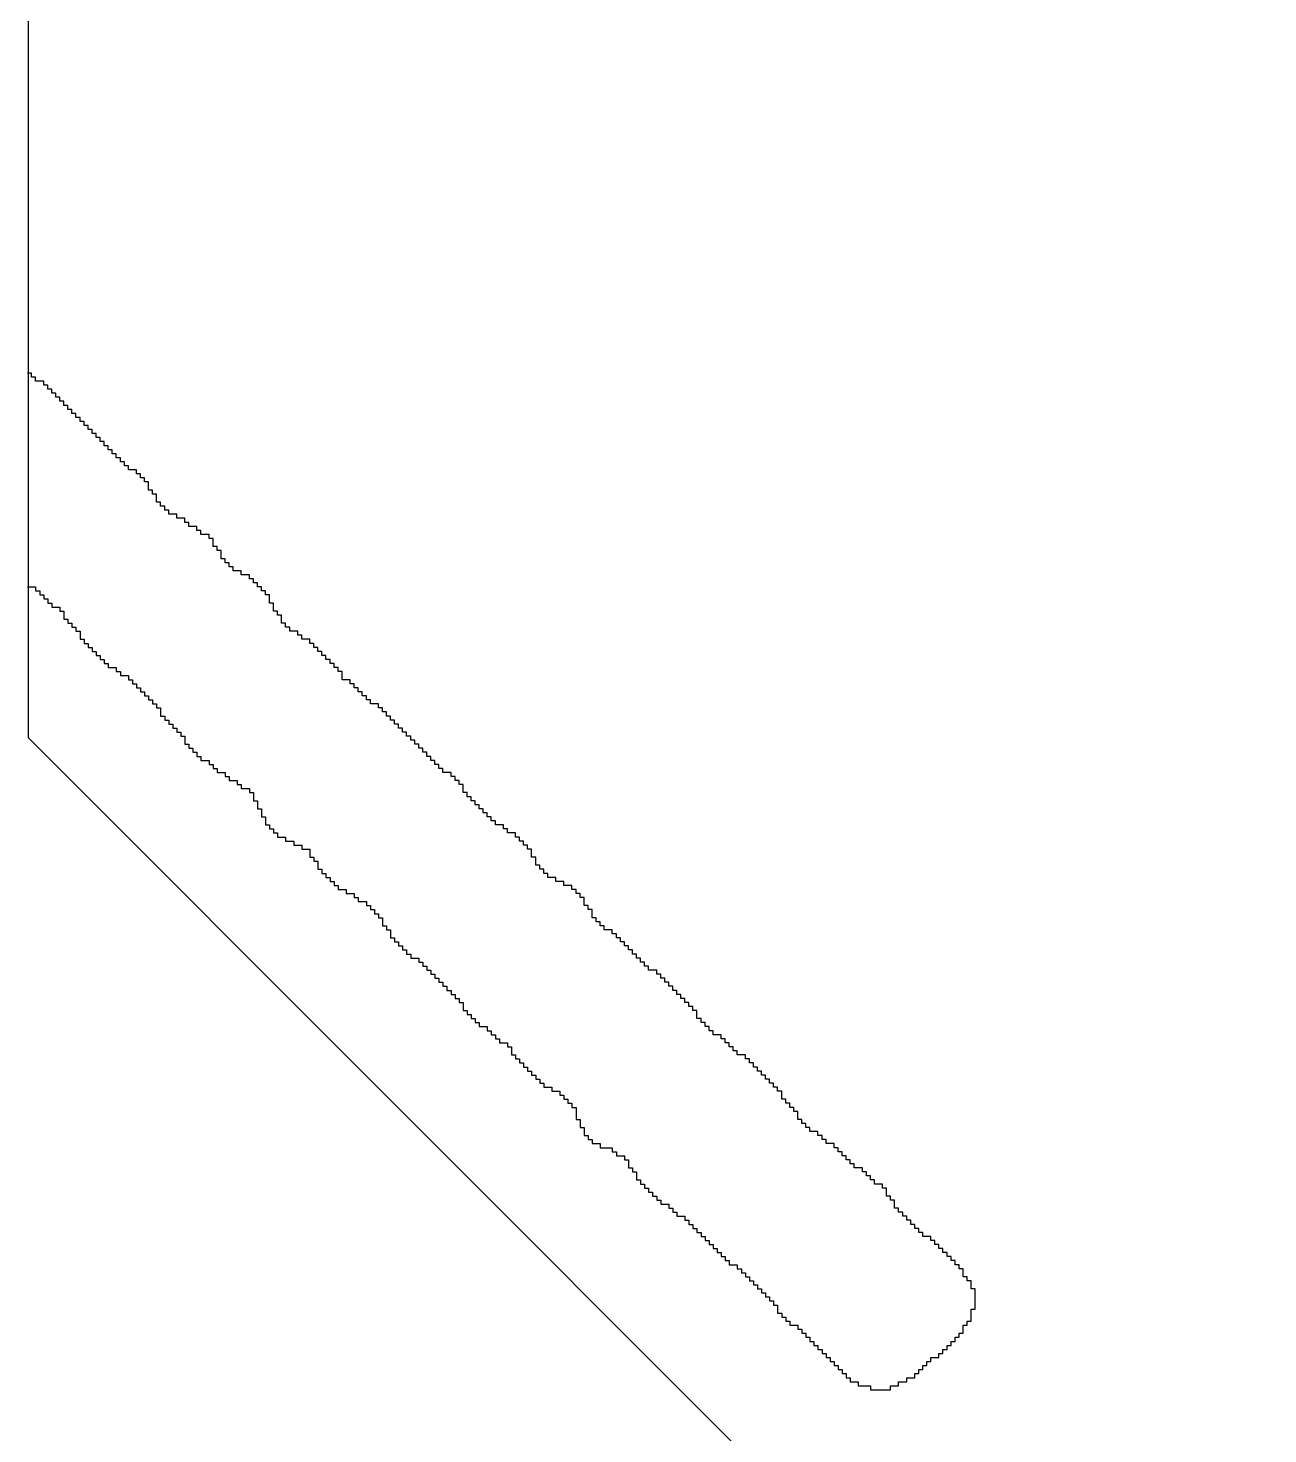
# Model space of a CAD drawing. Header units: millimetres. Extents: x 9.6 to 105, y 7.6 to 66.9.
# Drawn here: x 89.7888 to 90.2091, y 21.3542 to 21.8305 of the extents above; entities that cross this region are included whole.
import ezdxf

# ---------------------------------------------------------------- set-up
doc = ezdxf.new("R2010")
doc.units = ezdxf.units.MM
doc.layers.add('BottomOverlay', color=54, linetype='Continuous')
doc.layers.add('TopLayer', color=1, linetype='Continuous')

msp = doc.modelspace()

# ---------------------------------------------------------------- linework, layer by layer
at = {"layer": 'BottomOverlay'}
for p, q in [((89.79001, 21.71365), (89.78865, 21.71365)), ((89.79001, 21.71228), (89.79001, 21.71365)), ((89.79138, 21.71228), (89.79001, 21.71228)), ((89.79138, 21.71091), (89.79138, 21.71228)), ((89.79411, 21.71091), (89.79138, 21.71091)), ((89.79411, 21.70955), (89.79411, 21.71091)), ((89.79548, 21.70955), (89.79411, 21.70955)), ((89.79548, 21.70818), (89.79548, 21.70955)), ((89.79685, 21.70818), (89.79548, 21.70818)), ((89.79685, 21.70681), (89.79685, 21.70818)), ((89.79822, 21.70681), (89.79685, 21.70681)), ((89.79822, 21.70545), (89.79822, 21.70681)), ((89.79958, 21.70545), (89.79822, 21.70545)), ((89.79958, 21.70408), (89.79958, 21.70545)), ((89.80095, 21.70408), (89.79958, 21.70408)), ((89.80095, 21.70271), (89.80095, 21.70408)), ((89.80232, 21.70271), (89.80095, 21.70271)), ((89.80232, 21.70135), (89.80232, 21.70271)), ((89.80368, 21.70135), (89.80232, 21.70135)), ((89.80368, 21.69998), (89.80368, 21.70135)), ((89.80505, 21.69998), (89.80368, 21.69998)), ((89.80505, 21.69861), (89.80505, 21.69998)), ((89.80642, 21.69861), (89.80505, 21.69861)), ((89.80642, 21.69724), (89.80642, 21.69861)), ((89.80778, 21.69724), (89.80642, 21.69724)), ((89.80778, 21.69588), (89.80778, 21.69724)), ((89.80915, 21.69588), (89.80778, 21.69588)), ((89.80915, 21.69451), (89.80915, 21.69588)), ((89.81052, 21.69451), (89.80915, 21.69451)), ((89.81052, 21.69314), (89.81052, 21.69451)), ((89.81189, 21.69314), (89.81052, 21.69314)), ((89.81189, 21.69178), (89.81189, 21.69314)), ((89.81325, 21.69178), (89.81189, 21.69178)), ((89.81325, 21.69041), (89.81325, 21.69178)), ((89.81462, 21.69041), (89.81325, 21.69041)), ((89.81462, 21.68904), (89.81462, 21.69041)), ((89.81599, 21.68904), (89.81462, 21.68904)), ((89.81599, 21.68768), (89.81599, 21.68904)), ((89.81735, 21.68768), (89.81599, 21.68768)), ((89.81735, 21.68631), (89.81735, 21.68768)), ((89.81872, 21.68631), (89.81735, 21.68631)), ((89.81872, 21.68494), (89.81872, 21.68631)), ((89.82009, 21.68494), (89.81872, 21.68494)), ((89.82009, 21.68357), (89.82009, 21.68494)), ((89.82145, 21.68357), (89.82009, 21.68357)), ((89.82145, 21.68221), (89.82145, 21.68357)), ((89.82282, 21.68221), (89.82145, 21.68221)), ((89.82282, 21.68084), (89.82282, 21.68221)), ((89.82556, 21.68084), (89.82282, 21.68084)), ((89.82556, 21.67947), (89.82556, 21.68084)), ((89.82692, 21.67947), (89.82556, 21.67947)), ((89.82692, 21.6781), (89.82692, 21.67947)), ((89.82829, 21.6781), (89.82692, 21.6781)), ((89.82829, 21.67674), (89.82829, 21.6781)), ((89.82966, 21.67674), (89.82829, 21.67674)), ((89.82966, 21.67537), (89.82966, 21.67674)), ((89.82966, 21.67401), (89.82966, 21.67537)), ((89.83102, 21.67401), (89.82966, 21.67401)), ((89.83102, 21.67264), (89.83102, 21.67401)), ((89.83239, 21.67264), (89.83102, 21.67264)), ((89.83239, 21.67127), (89.83239, 21.67264)), ((89.83239, 21.6699), (89.83239, 21.67127)), ((89.83376, 21.6699), (89.83239, 21.6699)), ((89.83376, 21.66854), (89.83376, 21.6699)), ((89.83512, 21.66854), (89.83376, 21.66854)), ((89.83512, 21.66717), (89.83512, 21.66854)), ((89.83649, 21.66717), (89.83512, 21.66717)), ((89.83649, 21.6658), (89.83649, 21.66717)), ((89.83923, 21.6658), (89.83649, 21.6658)), ((89.83923, 21.66443), (89.83923, 21.6658)), ((89.84196, 21.66443), (89.83923, 21.66443)), ((89.84196, 21.66307), (89.84196, 21.66443)), ((89.84333, 21.66307), (89.84196, 21.66307)), ((89.84333, 21.6617), (89.84333, 21.66307)), ((89.84606, 21.6617), (89.84333, 21.6617)), ((89.84606, 21.66034), (89.84606, 21.6617)), ((89.84743, 21.66034), (89.84606, 21.66034)), ((89.84743, 21.65897), (89.84743, 21.66034)), ((89.85016, 21.65897), (89.84743, 21.65897)), ((89.85016, 21.6576), (89.85016, 21.65897)), ((89.85153, 21.6576), (89.85016, 21.6576)), ((89.85153, 21.65623), (89.85153, 21.6576)), ((89.85153, 21.65487), (89.85153, 21.65623)), ((89.8529, 21.65487), (89.85153, 21.65487)), ((89.8529, 21.6535), (89.8529, 21.65487)), ((89.85426, 21.6535), (89.8529, 21.6535)), ((89.85426, 21.65213), (89.85426, 21.6535)), ((89.85426, 21.65076), (89.85426, 21.65213)), ((89.85563, 21.65076), (89.85426, 21.65076)), ((89.85563, 21.6494), (89.85563, 21.65076)), ((89.857, 21.6494), (89.85563, 21.6494)), ((89.857, 21.64803), (89.857, 21.6494)), ((89.85836, 21.64803), (89.857, 21.64803)), ((89.85836, 21.64666), (89.85836, 21.64803)), ((89.8611, 21.64666), (89.85836, 21.64666)), ((89.8611, 21.6453), (89.8611, 21.64666)), ((89.86383, 21.6453), (89.8611, 21.6453)), ((89.86383, 21.64393), (89.86383, 21.6453)), ((89.8652, 21.64393), (89.86383, 21.64393)), ((89.8652, 21.64256), (89.8652, 21.64393)), ((89.78865, 21.6412), (89.79138, 21.6412)), ((89.79138, 21.6412), (89.79138, 21.63983)), ((89.79138, 21.63983), (89.79275, 21.63983)), ((89.79275, 21.63983), (89.79275, 21.63846)), ((89.86657, 21.64256), (89.8652, 21.64256)), ((89.86657, 21.6412), (89.86657, 21.64256)), ((89.86793, 21.6412), (89.86657, 21.6412)), ((89.86793, 21.63983), (89.86793, 21.6412)), ((89.8693, 21.63983), (89.86793, 21.63983)), ((89.8693, 21.63846), (89.8693, 21.63983)), ((89.79275, 21.63846), (89.79411, 21.63846)), ((89.79411, 21.63846), (89.79411, 21.6371)), ((89.79411, 21.6371), (89.79548, 21.6371)), ((89.79548, 21.6371), (89.79548, 21.63573)), ((89.79548, 21.63573), (89.79685, 21.63573)), ((89.79685, 21.63573), (89.79685, 21.63436)), ((89.79685, 21.63436), (89.79958, 21.63436)), ((89.79958, 21.63436), (89.79958, 21.63299)), ((89.87067, 21.63846), (89.8693, 21.63846)), ((89.87067, 21.6371), (89.87067, 21.63846)), ((89.87067, 21.63573), (89.87067, 21.6371)), ((89.87204, 21.63573), (89.87067, 21.63573)), ((89.87204, 21.63436), (89.87204, 21.63573)), ((89.87204, 21.63299), (89.87204, 21.63436)), ((89.79958, 21.63299), (89.80095, 21.63299)), ((89.80095, 21.63299), (89.80095, 21.63163)), ((89.80095, 21.63163), (89.80095, 21.63026)), ((89.80095, 21.63026), (89.80232, 21.63026)), ((89.80232, 21.63026), (89.80232, 21.62889)), ((89.8734, 21.63299), (89.87204, 21.63299)), ((89.8734, 21.63163), (89.8734, 21.63299)), ((89.87477, 21.63163), (89.8734, 21.63163)), ((89.87477, 21.63026), (89.87477, 21.63163)), ((89.87477, 21.62889), (89.87477, 21.63026)), ((89.80232, 21.62889), (89.80368, 21.62889)), ((89.80368, 21.62889), (89.80368, 21.62753)), ((89.80368, 21.62753), (89.80505, 21.62753)), ((89.80505, 21.62753), (89.80505, 21.62616)), ((89.80505, 21.62616), (89.80642, 21.62616)), ((89.80642, 21.62616), (89.80642, 21.62479)), ((89.80642, 21.62479), (89.80642, 21.62343)), ((89.87613, 21.62889), (89.87477, 21.62889)), ((89.87613, 21.62753), (89.87613, 21.62889)), ((89.8775, 21.62753), (89.87613, 21.62753)), ((89.8775, 21.62616), (89.8775, 21.62753)), ((89.88024, 21.62616), (89.8775, 21.62616)), ((89.88024, 21.62479), (89.88024, 21.62616)), ((89.8816, 21.62479), (89.88024, 21.62479)), ((89.8816, 21.62343), (89.8816, 21.62479)), ((89.80642, 21.62343), (89.80778, 21.62343)), ((89.80778, 21.62343), (89.80778, 21.62206)), ((89.80778, 21.62206), (89.80915, 21.62206)), ((89.80915, 21.62206), (89.80915, 21.62069)), ((89.80915, 21.62069), (89.81052, 21.62069)), ((89.81052, 21.62069), (89.81052, 21.61932)), ((89.88434, 21.62343), (89.8816, 21.62343)), ((89.88434, 21.62206), (89.88434, 21.62343)), ((89.8857, 21.62206), (89.88434, 21.62206)), ((89.8857, 21.62069), (89.8857, 21.62206)), ((89.88707, 21.62069), (89.8857, 21.62069)), ((89.88707, 21.61932), (89.88707, 21.62069)), ((89.81052, 21.61932), (89.81189, 21.61932)), ((89.81189, 21.61932), (89.81189, 21.61796)), ((89.81189, 21.61796), (89.81325, 21.61796)), ((89.81325, 21.61796), (89.81325, 21.61659)), ((89.81325, 21.61659), (89.81462, 21.61659)), ((89.81462, 21.61659), (89.81462, 21.61522)), ((89.81462, 21.61522), (89.81599, 21.61522)), ((89.81599, 21.61522), (89.81599, 21.61386)), ((89.88844, 21.61932), (89.88707, 21.61932)), ((89.88844, 21.61796), (89.88844, 21.61932)), ((89.8898, 21.61796), (89.88844, 21.61796)), ((89.8898, 21.61659), (89.8898, 21.61796)), ((89.89117, 21.61659), (89.8898, 21.61659)), ((89.89117, 21.61522), (89.89117, 21.61659)), ((89.89254, 21.61522), (89.89117, 21.61522)), ((89.89254, 21.61386), (89.89254, 21.61522)), ((89.81599, 21.61386), (89.81872, 21.61386)), ((89.81872, 21.61386), (89.81872, 21.61249)), ((89.81872, 21.61249), (89.82009, 21.61249)), ((89.82009, 21.61249), (89.82009, 21.61112)), ((89.82009, 21.61112), (89.82282, 21.61112)), ((89.82282, 21.61112), (89.82282, 21.60976)), ((89.89391, 21.61386), (89.89254, 21.61386)), ((89.89391, 21.61249), (89.89391, 21.61386)), ((89.89527, 21.61249), (89.89391, 21.61249)), ((89.89527, 21.61112), (89.89527, 21.61249)), ((89.89527, 21.60976), (89.89527, 21.61112)), ((89.82282, 21.60976), (89.82419, 21.60976)), ((89.82419, 21.60976), (89.82419, 21.60839)), ((89.82419, 21.60839), (89.82556, 21.60839)), ((89.82556, 21.60839), (89.82556, 21.60702)), ((89.82556, 21.60702), (89.82692, 21.60702)), ((89.82692, 21.60702), (89.82692, 21.60565)), ((89.89801, 21.60976), (89.89527, 21.60976)), ((89.89801, 21.60839), (89.89801, 21.60976)), ((89.89937, 21.60839), (89.89801, 21.60839)), ((89.89937, 21.60702), (89.89937, 21.60839)), ((89.90074, 21.60702), (89.89937, 21.60702)), ((89.90074, 21.60565), (89.90074, 21.60702)), ((89.82692, 21.60565), (89.82829, 21.60565)), ((89.82829, 21.60565), (89.82829, 21.60429)), ((89.82829, 21.60429), (89.82966, 21.60429)), ((89.82966, 21.60429), (89.82966, 21.60292)), ((89.82966, 21.60292), (89.83102, 21.60292)), ((89.83102, 21.60292), (89.83102, 21.60155)), ((89.83102, 21.60155), (89.83239, 21.60155)), ((89.83239, 21.60155), (89.83239, 21.60019)), ((89.90211, 21.60565), (89.90074, 21.60565)), ((89.90211, 21.60429), (89.90211, 21.60565)), ((89.90348, 21.60429), (89.90211, 21.60429)), ((89.90348, 21.60292), (89.90348, 21.60429)), ((89.90484, 21.60292), (89.90348, 21.60292)), ((89.90484, 21.60155), (89.90484, 21.60292)), ((89.90758, 21.60155), (89.90484, 21.60155)), ((89.90758, 21.60019), (89.90758, 21.60155)), ((89.83239, 21.60019), (89.83376, 21.60019)), ((89.83376, 21.60019), (89.83376, 21.59882)), ((89.83376, 21.59882), (89.83376, 21.59745)), ((89.83376, 21.59745), (89.83512, 21.59745)), ((89.83512, 21.59745), (89.83512, 21.59609)), ((89.90894, 21.60019), (89.90758, 21.60019)), ((89.90894, 21.59882), (89.90894, 21.60019)), ((89.91031, 21.59882), (89.90894, 21.59882)), ((89.91031, 21.59745), (89.91031, 21.59882)), ((89.91168, 21.59745), (89.91031, 21.59745)), ((89.91168, 21.59609), (89.91168, 21.59745)), ((89.83512, 21.59609), (89.83649, 21.59609)), ((89.83649, 21.59609), (89.83649, 21.59472)), ((89.83649, 21.59472), (89.83786, 21.59472)), ((89.83786, 21.59472), (89.83786, 21.59335)), ((89.83786, 21.59335), (89.83923, 21.59335)), ((89.83923, 21.59335), (89.83923, 21.59198)), ((89.83923, 21.59198), (89.84059, 21.59198)), ((89.84059, 21.59198), (89.84059, 21.59062)), ((89.91304, 21.59609), (89.91168, 21.59609)), ((89.91304, 21.59472), (89.91304, 21.59609)), ((89.91441, 21.59472), (89.91304, 21.59472)), ((89.91441, 21.59335), (89.91441, 21.59472)), ((89.91578, 21.59335), (89.91441, 21.59335)), ((89.91578, 21.59198), (89.91578, 21.59335)), ((89.91715, 21.59198), (89.91578, 21.59198)), ((89.91715, 21.59062), (89.91715, 21.59198)), ((89.84059, 21.59062), (89.84196, 21.59062)), ((89.84196, 21.59062), (89.84196, 21.58925)), ((89.84196, 21.58925), (89.84196, 21.58788)), ((89.84196, 21.58788), (89.84333, 21.58788)), ((89.84333, 21.58788), (89.84333, 21.58652)), ((89.91851, 21.59062), (89.91715, 21.59062)), ((89.91851, 21.58925), (89.91851, 21.59062)), ((89.91988, 21.58925), (89.91851, 21.58925)), ((89.91988, 21.58788), (89.91988, 21.58925)), ((89.92125, 21.58788), (89.91988, 21.58788)), ((89.92125, 21.58652), (89.92125, 21.58788)), ((89.84333, 21.58652), (89.84469, 21.58652)), ((89.84469, 21.58652), (89.84469, 21.58515)), ((89.84469, 21.58515), (89.84606, 21.58515)), ((89.84606, 21.58515), (89.84606, 21.58378)), ((89.84606, 21.58378), (89.84743, 21.58378)), ((89.84743, 21.58378), (89.84743, 21.58242)), ((89.84743, 21.58242), (89.85016, 21.58242)), ((89.85016, 21.58242), (89.85016, 21.58105)), ((89.92261, 21.58652), (89.92125, 21.58652)), ((89.92261, 21.58515), (89.92261, 21.58652)), ((89.92398, 21.58515), (89.92261, 21.58515)), ((89.92398, 21.58378), (89.92398, 21.58515)), ((89.92535, 21.58378), (89.92398, 21.58378)), ((89.92535, 21.58242), (89.92535, 21.58378)), ((89.92671, 21.58242), (89.92535, 21.58242)), ((89.92671, 21.58105), (89.92671, 21.58242)), ((89.85016, 21.58105), (89.85153, 21.58105)), ((89.85153, 21.58105), (89.85153, 21.57968)), ((89.85153, 21.57968), (89.8529, 21.57968)), ((89.8529, 21.57968), (89.8529, 21.57831)), ((89.8529, 21.57831), (89.85563, 21.57831)), ((89.85563, 21.57831), (89.85563, 21.57695)), ((89.92808, 21.58105), (89.92671, 21.58105)), ((89.92808, 21.57968), (89.92808, 21.58105)), ((89.92945, 21.57968), (89.92808, 21.57968)), ((89.92945, 21.57831), (89.92945, 21.57968)), ((89.93218, 21.57831), (89.92945, 21.57831)), ((89.93218, 21.57695), (89.93218, 21.57831)), ((89.85563, 21.57695), (89.857, 21.57695)), ((89.857, 21.57695), (89.857, 21.57558)), ((89.857, 21.57558), (89.85973, 21.57558)), ((89.85973, 21.57558), (89.85973, 21.57421)), ((89.85973, 21.57421), (89.8611, 21.57421)), ((89.8611, 21.57421), (89.8611, 21.57284)), ((89.8611, 21.57284), (89.86383, 21.57284)), ((89.86383, 21.57284), (89.86383, 21.57148)), ((89.93355, 21.57695), (89.93218, 21.57695)), ((89.93355, 21.57558), (89.93355, 21.57695)), ((89.93492, 21.57558), (89.93355, 21.57558)), ((89.93492, 21.57421), (89.93492, 21.57558)), ((89.93628, 21.57421), (89.93492, 21.57421)), ((89.93628, 21.57284), (89.93628, 21.57421)), ((89.93628, 21.57148), (89.93628, 21.57284)), ((89.86383, 21.57148), (89.8652, 21.57148)), ((89.8652, 21.57148), (89.8652, 21.57011)), ((89.8652, 21.57011), (89.8652, 21.56875)), ((89.8652, 21.56875), (89.86657, 21.56875)), ((89.86657, 21.56875), (89.86657, 21.56738)), ((89.93765, 21.57148), (89.93628, 21.57148)), ((89.93765, 21.57011), (89.93765, 21.57148)), ((89.93902, 21.57011), (89.93765, 21.57011)), ((89.93902, 21.56875), (89.93902, 21.57011)), ((89.94038, 21.56875), (89.93902, 21.56875)), ((89.94038, 21.56738), (89.94038, 21.56875)), ((89.86657, 21.56738), (89.86657, 21.56601)), ((89.86657, 21.56601), (89.86793, 21.56601)), ((89.86793, 21.56601), (89.86793, 21.56464)), ((89.86793, 21.56464), (89.86793, 21.56328)), ((89.86793, 21.56328), (89.8693, 21.56328)), ((89.8693, 21.56328), (89.8693, 21.56191)), ((89.94175, 21.56738), (89.94038, 21.56738)), ((89.94175, 21.56601), (89.94175, 21.56738)), ((89.94312, 21.56601), (89.94175, 21.56601)), ((89.94312, 21.56464), (89.94312, 21.56601)), ((89.94449, 21.56464), (89.94312, 21.56464)), ((89.94449, 21.56328), (89.94449, 21.56464)), ((89.94585, 21.56328), (89.94449, 21.56328)), ((89.94585, 21.56191), (89.94585, 21.56328)), ((89.8693, 21.56191), (89.8693, 21.56054)), ((89.8693, 21.56054), (89.87067, 21.56054)), ((89.87067, 21.56054), (89.87067, 21.55917)), ((89.87067, 21.55917), (89.87204, 21.55917)), ((89.87204, 21.55917), (89.87204, 21.55781)), ((89.94722, 21.56191), (89.94585, 21.56191)), ((89.94722, 21.56054), (89.94722, 21.56191)), ((89.94995, 21.56054), (89.94722, 21.56054)), ((89.94995, 21.55917), (89.94995, 21.56054)), ((89.95132, 21.55917), (89.94995, 21.55917)), ((89.95132, 21.55781), (89.95132, 21.55917)), ((89.87204, 21.55781), (89.8734, 21.55781)), ((89.8734, 21.55781), (89.8734, 21.55644)), ((89.8734, 21.55644), (89.87613, 21.55644)), ((89.87613, 21.55644), (89.87613, 21.55507)), ((89.87613, 21.55507), (89.87887, 21.55507)), ((89.87887, 21.55507), (89.87887, 21.55371)), ((89.87887, 21.55371), (89.8816, 21.55371)), ((89.8816, 21.55371), (89.8816, 21.55234)), ((89.95405, 21.55781), (89.95132, 21.55781)), ((89.95405, 21.55644), (89.95405, 21.55781)), ((89.95542, 21.55644), (89.95405, 21.55644)), ((89.95542, 21.55507), (89.95542, 21.55644)), ((89.95679, 21.55507), (89.95542, 21.55507)), ((89.95679, 21.55371), (89.95679, 21.55507)), ((89.95816, 21.55371), (89.95679, 21.55371)), ((89.95816, 21.55234), (89.95816, 21.55371)), ((89.8816, 21.55234), (89.88434, 21.55234)), ((89.88434, 21.55234), (89.88434, 21.55097)), ((89.88434, 21.55097), (89.88434, 21.54961)), ((89.88434, 21.54961), (89.8857, 21.54961)), ((89.8857, 21.54961), (89.8857, 21.54824)), ((89.95952, 21.55234), (89.95816, 21.55234)), ((89.95952, 21.55097), (89.95952, 21.55234)), ((89.95952, 21.54961), (89.95952, 21.55097)), ((89.96089, 21.54961), (89.95952, 21.54961)), ((89.96089, 21.54824), (89.96089, 21.54961)), ((89.8857, 21.54824), (89.88707, 21.54824)), ((89.88707, 21.54824), (89.88707, 21.54687)), ((89.88707, 21.54687), (89.88707, 21.5455)), ((89.88707, 21.5455), (89.88844, 21.5455)), ((89.88844, 21.5455), (89.88844, 21.54414)), ((89.88844, 21.54414), (89.8898, 21.54414)), ((89.8898, 21.54414), (89.8898, 21.54277)), ((89.96089, 21.54687), (89.96089, 21.54824)), ((89.96226, 21.54687), (89.96089, 21.54687)), ((89.96226, 21.5455), (89.96226, 21.54687)), ((89.96362, 21.5455), (89.96226, 21.5455)), ((89.96362, 21.54414), (89.96362, 21.5455)), ((89.96499, 21.54414), (89.96362, 21.54414)), ((89.96499, 21.54277), (89.96499, 21.54414)), ((89.8898, 21.54277), (89.89117, 21.54277)), ((89.89117, 21.54277), (89.89117, 21.5414)), ((89.89117, 21.5414), (89.89254, 21.5414)), ((89.89254, 21.5414), (89.89254, 21.54004)), ((89.89254, 21.54004), (89.89391, 21.54004)), ((89.89391, 21.54004), (89.89391, 21.53867)), ((89.96772, 21.54277), (89.96499, 21.54277)), ((89.96772, 21.5414), (89.96772, 21.54277)), ((89.97046, 21.5414), (89.96772, 21.5414)), ((89.97046, 21.54004), (89.97046, 21.5414)), ((89.97319, 21.54004), (89.97046, 21.54004)), ((89.97319, 21.53867), (89.97319, 21.54004)), ((89.89391, 21.53867), (89.89664, 21.53867)), ((89.89664, 21.53867), (89.89664, 21.5373)), ((89.89664, 21.5373), (89.89937, 21.5373)), ((89.89937, 21.5373), (89.89937, 21.53594)), ((89.89937, 21.53594), (89.90074, 21.53594)), ((89.90074, 21.53594), (89.90074, 21.53457)), ((89.90074, 21.53457), (89.90348, 21.53457)), ((89.90348, 21.53457), (89.90348, 21.5332)), ((89.97456, 21.53867), (89.97319, 21.53867)), ((89.97456, 21.5373), (89.97456, 21.53867)), ((89.97593, 21.5373), (89.97456, 21.5373)), ((89.97593, 21.53594), (89.97593, 21.5373)), ((89.9773, 21.53594), (89.97593, 21.53594)), ((89.9773, 21.53457), (89.9773, 21.53594)), ((89.9773, 21.5332), (89.9773, 21.53457)), ((89.90348, 21.5332), (89.90484, 21.5332)), ((89.90484, 21.5332), (89.90484, 21.53184)), ((89.90484, 21.53184), (89.90621, 21.53184)), ((89.90621, 21.53184), (89.90621, 21.53047)), ((89.90621, 21.53047), (89.90758, 21.53047)), ((89.90758, 21.53047), (89.90758, 21.5291)), ((89.97866, 21.5332), (89.9773, 21.5332)), ((89.97866, 21.53184), (89.97866, 21.5332)), ((89.98003, 21.53184), (89.97866, 21.53184)), ((89.98003, 21.53047), (89.98003, 21.53184)), ((89.98003, 21.5291), (89.98003, 21.53047)), ((89.90758, 21.5291), (89.90894, 21.5291)), ((89.90894, 21.5291), (89.90894, 21.52773)), ((89.90894, 21.52773), (89.90894, 21.52637)), ((89.90894, 21.52637), (89.91031, 21.52637)), ((89.91031, 21.52637), (89.91031, 21.525)), ((89.91031, 21.525), (89.91168, 21.525)), ((89.91168, 21.525), (89.91168, 21.52363)), ((89.98139, 21.5291), (89.98003, 21.5291)), ((89.98139, 21.52773), (89.98139, 21.5291)), ((89.98276, 21.52773), (89.98139, 21.52773)), ((89.98276, 21.52637), (89.98276, 21.52773)), ((89.98413, 21.52637), (89.98276, 21.52637)), ((89.98413, 21.525), (89.98413, 21.52637)), ((89.98686, 21.525), (89.98413, 21.525)), ((89.98686, 21.52363), (89.98686, 21.525)), ((89.91168, 21.52363), (89.91168, 21.52227)), ((89.91168, 21.52227), (89.91304, 21.52227)), ((89.91304, 21.52227), (89.91304, 21.5209)), ((89.91304, 21.5209), (89.91441, 21.5209)), ((89.91441, 21.5209), (89.91441, 21.51953)), ((89.98823, 21.52363), (89.98686, 21.52363)), ((89.98823, 21.52227), (89.98823, 21.52363)), ((89.9896, 21.52227), (89.98823, 21.52227)), ((89.9896, 21.5209), (89.9896, 21.52227)), ((89.99096, 21.5209), (89.9896, 21.5209)), ((89.99096, 21.51953), (89.99096, 21.5209)), ((89.91441, 21.51953), (89.91578, 21.51953)), ((89.91578, 21.51953), (89.91578, 21.51817)), ((89.91578, 21.51817), (89.91715, 21.51817)), ((89.91715, 21.51817), (89.91715, 21.5168)), ((89.91715, 21.5168), (89.91851, 21.5168)), ((89.91851, 21.5168), (89.91851, 21.51543)), ((89.91851, 21.51543), (89.92125, 21.51543)), ((89.92125, 21.51543), (89.92125, 21.51406)), ((89.99233, 21.51953), (89.99096, 21.51953)), ((89.99233, 21.51817), (89.99233, 21.51953)), ((89.9937, 21.51817), (89.99233, 21.51817)), ((89.9937, 21.5168), (89.9937, 21.51817)), ((89.99507, 21.5168), (89.9937, 21.5168)), ((89.99507, 21.51543), (89.99507, 21.5168)), ((89.99643, 21.51543), (89.99507, 21.51543)), ((89.99643, 21.51406), (89.99643, 21.51543)), ((89.92125, 21.51406), (89.92261, 21.51406)), ((89.92261, 21.51406), (89.92261, 21.5127)), ((89.92261, 21.5127), (89.92398, 21.5127)), ((89.92398, 21.5127), (89.92398, 21.51133)), ((89.92398, 21.51133), (89.92535, 21.51133)), ((89.92535, 21.51133), (89.92535, 21.50996)), ((89.9978, 21.51406), (89.99643, 21.51406)), ((89.9978, 21.5127), (89.9978, 21.51406)), ((89.99917, 21.5127), (89.9978, 21.5127)), ((89.99917, 21.51133), (89.99917, 21.5127)), ((90.0019, 21.51133), (89.99917, 21.51133)), ((90.0019, 21.50996), (90.0019, 21.51133)), ((89.92535, 21.50996), (89.92671, 21.50996)), ((89.92671, 21.50996), (89.92671, 21.5086)), ((89.92671, 21.5086), (89.92808, 21.5086)), ((89.92808, 21.5086), (89.92808, 21.50723)), ((89.92808, 21.50723), (89.92945, 21.50723)), ((89.92945, 21.50723), (89.92945, 21.50586)), ((89.92945, 21.50586), (89.93082, 21.50586)), ((89.93082, 21.50586), (89.93082, 21.5045)), ((90.00327, 21.50996), (90.0019, 21.50996)), ((90.00327, 21.5086), (90.00327, 21.50996)), ((90.00463, 21.5086), (90.00327, 21.5086)), ((90.00463, 21.50723), (90.00463, 21.5086)), ((90.006, 21.50723), (90.00463, 21.50723)), ((90.006, 21.50586), (90.006, 21.50723)), ((90.00737, 21.50586), (90.006, 21.50586)), ((90.00737, 21.5045), (90.00737, 21.50586)), ((89.93082, 21.5045), (89.93218, 21.5045)), ((89.93218, 21.5045), (89.93218, 21.50313)), ((89.93218, 21.50313), (89.93355, 21.50313)), ((89.93355, 21.50313), (89.93355, 21.50176)), ((89.93355, 21.50176), (89.93492, 21.50176)), ((89.93492, 21.50176), (89.93492, 21.50039)), ((90.00874, 21.5045), (90.00737, 21.5045)), ((90.00874, 21.50313), (90.00874, 21.5045)), ((90.0101, 21.50313), (90.00874, 21.50313)), ((90.0101, 21.50176), (90.0101, 21.50313)), ((90.01147, 21.50176), (90.0101, 21.50176)), ((90.01147, 21.50039), (90.01147, 21.50176)), ((89.93492, 21.50039), (89.93628, 21.50039)), ((89.93628, 21.50039), (89.93628, 21.49903)), ((89.93628, 21.49903), (89.93628, 21.49766)), ((89.93628, 21.49766), (89.93765, 21.49766)), ((89.93765, 21.49766), (89.93765, 21.49629)), ((89.93765, 21.49629), (89.93902, 21.49629)), ((89.93902, 21.49629), (89.93902, 21.49493)), ((90.01284, 21.50039), (90.01147, 21.50039)), ((90.01284, 21.49903), (90.01284, 21.50039)), ((90.0142, 21.49903), (90.01284, 21.49903)), ((90.0142, 21.49766), (90.0142, 21.49903)), ((90.01557, 21.49766), (90.0142, 21.49766)), ((90.01557, 21.49629), (90.01557, 21.49766)), ((90.01557, 21.49493), (90.01557, 21.49629)), ((89.93902, 21.49493), (89.94038, 21.49493)), ((89.94038, 21.49493), (89.94038, 21.49356)), ((89.94038, 21.49356), (89.94175, 21.49356)), ((89.94175, 21.49356), (89.94175, 21.49219)), ((89.94175, 21.49219), (89.94449, 21.49219)), ((89.94449, 21.49219), (89.94449, 21.49083)), ((90.01694, 21.49493), (90.01557, 21.49493)), ((90.01694, 21.49356), (90.01694, 21.49493)), ((90.0183, 21.49356), (90.01694, 21.49356)), ((90.0183, 21.49219), (90.0183, 21.49356)), ((90.01967, 21.49219), (90.0183, 21.49219)), ((90.01967, 21.49083), (90.01967, 21.49219)), ((89.94449, 21.49083), (89.94585, 21.49083)), ((89.94585, 21.49083), (89.94585, 21.48946)), ((89.94585, 21.48946), (89.94722, 21.48946)), ((89.94722, 21.48946), (89.94722, 21.48809)), ((89.94722, 21.48809), (89.94859, 21.48809)), ((89.94859, 21.48809), (89.94859, 21.48672)), ((89.94859, 21.48672), (89.95132, 21.48672)), ((89.95132, 21.48672), (89.95132, 21.48536)), ((90.02104, 21.49083), (90.01967, 21.49083)), ((90.02104, 21.48946), (90.02104, 21.49083)), ((90.02377, 21.48946), (90.02104, 21.48946)), ((90.02377, 21.48809), (90.02377, 21.48946)), ((90.02514, 21.48809), (90.02377, 21.48809)), ((90.02514, 21.48672), (90.02514, 21.48809)), ((90.02651, 21.48672), (90.02514, 21.48672)), ((90.02651, 21.48536), (90.02651, 21.48672)), ((89.95132, 21.48536), (89.95269, 21.48536)), ((89.95269, 21.48536), (89.95269, 21.48399)), ((89.95269, 21.48399), (89.95269, 21.48262)), ((89.95269, 21.48262), (89.95405, 21.48262)), ((89.95405, 21.48262), (89.95405, 21.48125)), ((90.02787, 21.48536), (90.02651, 21.48536)), ((90.02787, 21.48399), (90.02787, 21.48536)), ((90.02924, 21.48399), (90.02787, 21.48399)), ((90.02924, 21.48262), (90.02924, 21.48399)), ((90.03197, 21.48262), (90.02924, 21.48262)), ((90.03197, 21.48125), (90.03197, 21.48262)), ((89.95405, 21.48125), (89.95542, 21.48125)), ((89.95542, 21.48125), (89.95542, 21.47989)), ((89.95542, 21.47989), (89.95679, 21.47989)), ((89.95679, 21.47989), (89.95679, 21.47852)), ((89.95679, 21.47852), (89.95816, 21.47852)), ((89.95816, 21.47852), (89.95816, 21.47716)), ((89.95816, 21.47716), (89.95952, 21.47716)), ((89.95952, 21.47716), (89.95952, 21.47579)), ((90.03334, 21.48125), (90.03197, 21.48125)), ((90.03334, 21.47989), (90.03334, 21.48125)), ((90.03471, 21.47989), (90.03334, 21.47989)), ((90.03471, 21.47852), (90.03471, 21.47989)), ((90.03608, 21.47852), (90.03471, 21.47852)), ((90.03608, 21.47716), (90.03608, 21.47852)), ((90.03744, 21.47716), (90.03608, 21.47716)), ((90.03744, 21.47579), (90.03744, 21.47716)), ((89.95952, 21.47579), (89.96089, 21.47579)), ((89.96089, 21.47579), (89.96089, 21.47442)), ((89.96089, 21.47442), (89.96226, 21.47442)), ((89.96226, 21.47442), (89.96226, 21.47305)), ((89.96226, 21.47305), (89.96362, 21.47305)), ((89.96362, 21.47305), (89.96362, 21.47169)), ((90.03881, 21.47579), (90.03744, 21.47579)), ((90.03881, 21.47442), (90.03881, 21.47579)), ((90.04018, 21.47442), (90.03881, 21.47442)), ((90.04018, 21.47305), (90.04018, 21.47442)), ((90.04154, 21.47305), (90.04018, 21.47305)), ((90.04154, 21.47169), (90.04154, 21.47305)), ((89.96362, 21.47169), (89.96636, 21.47169)), ((89.96636, 21.47169), (89.96636, 21.47032)), ((89.96636, 21.47032), (89.96909, 21.47032)), ((89.96909, 21.47032), (89.96909, 21.46895)), ((89.96909, 21.46895), (89.97046, 21.46895)), ((89.97046, 21.46895), (89.97046, 21.46758)), ((89.97046, 21.46758), (89.97183, 21.46758)), ((89.97183, 21.46758), (89.97183, 21.46622)), ((90.04291, 21.47169), (90.04154, 21.47169)), ((90.04291, 21.47032), (90.04291, 21.47169)), ((90.04428, 21.47032), (90.04291, 21.47032)), ((90.04428, 21.46895), (90.04428, 21.47032)), ((90.04428, 21.46758), (90.04428, 21.46895)), ((90.04564, 21.46758), (90.04428, 21.46758)), ((90.04564, 21.46622), (90.04564, 21.46758)), ((89.97183, 21.46622), (89.97319, 21.46622)), ((89.97319, 21.46622), (89.97319, 21.46485)), ((89.97319, 21.46485), (89.97456, 21.46485)), ((89.97456, 21.46485), (89.97456, 21.46349)), ((89.97456, 21.46349), (89.97456, 21.46212)), ((90.04701, 21.46622), (90.04564, 21.46622)), ((90.04701, 21.46485), (90.04701, 21.46622)), ((90.04838, 21.46485), (90.04701, 21.46485)), ((90.04838, 21.46349), (90.04838, 21.46485)), ((90.04975, 21.46349), (90.04838, 21.46349)), ((90.04975, 21.46212), (90.04975, 21.46349)), ((89.97456, 21.46212), (89.97456, 21.46075)), ((89.97456, 21.46075), (89.97593, 21.46075)), ((89.97593, 21.46075), (89.97593, 21.45938)), ((89.97593, 21.45938), (89.97593, 21.45802)), ((90.04975, 21.46075), (90.04975, 21.46212)), ((90.05111, 21.46075), (90.04975, 21.46075)), ((90.05111, 21.45938), (90.05111, 21.46075)), ((90.05248, 21.45938), (90.05111, 21.45938)), ((90.05248, 21.45802), (90.05248, 21.45938)), ((89.97593, 21.45802), (89.9773, 21.45802)), ((89.9773, 21.45802), (89.9773, 21.45665)), ((89.9773, 21.45665), (89.9773, 21.45528)), ((89.9773, 21.45528), (89.97866, 21.45528)), ((89.97866, 21.45528), (89.97866, 21.45391)), ((89.97866, 21.45391), (89.98003, 21.45391)), ((89.98003, 21.45391), (89.98003, 21.45255)), ((90.05385, 21.45802), (90.05248, 21.45802)), ((90.05385, 21.45665), (90.05385, 21.45802)), ((90.05658, 21.45665), (90.05385, 21.45665)), ((90.05658, 21.45528), (90.05658, 21.45665)), ((90.05795, 21.45528), (90.05658, 21.45528)), ((90.05795, 21.45391), (90.05795, 21.45528)), ((90.05931, 21.45391), (90.05795, 21.45391)), ((90.05931, 21.45255), (90.05931, 21.45391)), ((89.98003, 21.45255), (89.98276, 21.45255)), ((89.98276, 21.45255), (89.98276, 21.45118)), ((89.98276, 21.45118), (89.98686, 21.45118)), ((89.98686, 21.45118), (89.98686, 21.44981)), ((89.98686, 21.44981), (89.98823, 21.44981)), ((89.98823, 21.44981), (89.98823, 21.44845)), ((90.06205, 21.45255), (90.05931, 21.45255)), ((90.06205, 21.45118), (90.06205, 21.45255)), ((90.06342, 21.45118), (90.06205, 21.45118)), ((90.06342, 21.44981), (90.06342, 21.45118)), ((90.06478, 21.44981), (90.06342, 21.44981)), ((90.06478, 21.44845), (90.06478, 21.44981)), ((89.98823, 21.44845), (89.99096, 21.44845)), ((89.99096, 21.44845), (89.99096, 21.44708)), ((89.99096, 21.44708), (89.99233, 21.44708)), ((89.99233, 21.44708), (89.99233, 21.44571)), ((89.99233, 21.44571), (89.99233, 21.44435)), ((89.99233, 21.44435), (89.9937, 21.44435)), ((89.9937, 21.44435), (89.9937, 21.44298)), ((90.06615, 21.44845), (90.06478, 21.44845)), ((90.06615, 21.44708), (90.06615, 21.44845)), ((90.06752, 21.44708), (90.06615, 21.44708)), ((90.06752, 21.44571), (90.06752, 21.44708)), ((90.06889, 21.44571), (90.06752, 21.44571)), ((90.06889, 21.44435), (90.06889, 21.44571)), ((90.07162, 21.44435), (90.06889, 21.44435)), ((90.07162, 21.44298), (90.07162, 21.44435)), ((89.9937, 21.44298), (89.99507, 21.44298)), ((89.99507, 21.44298), (89.99507, 21.44161)), ((89.99507, 21.44161), (89.99507, 21.44025)), ((89.99507, 21.44025), (89.99643, 21.44025)), ((89.99643, 21.44025), (89.99643, 21.43888)), ((90.07298, 21.44298), (90.07162, 21.44298)), ((90.07298, 21.44161), (90.07298, 21.44298)), ((90.07435, 21.44161), (90.07298, 21.44161)), ((90.07435, 21.44025), (90.07435, 21.44161)), ((90.07572, 21.44025), (90.07435, 21.44025)), ((90.07572, 21.43888), (90.07572, 21.44025)), ((89.99643, 21.43888), (89.9978, 21.43888)), ((89.9978, 21.43888), (89.9978, 21.43751)), ((89.9978, 21.43751), (89.99917, 21.43751)), ((89.99917, 21.43751), (89.99917, 21.43614)), ((89.99917, 21.43614), (90.00053, 21.43614)), ((90.00053, 21.43614), (90.00053, 21.43478)), ((90.00053, 21.43478), (90.0019, 21.43478)), ((90.0019, 21.43478), (90.0019, 21.43341)), ((90.07845, 21.43888), (90.07572, 21.43888)), ((90.07845, 21.43751), (90.07845, 21.43888)), ((90.07982, 21.43751), (90.07845, 21.43751)), ((90.07982, 21.43614), (90.07982, 21.43751)), ((90.07982, 21.43478), (90.07982, 21.43614)), ((90.08119, 21.43478), (90.07982, 21.43478)), ((90.08119, 21.43341), (90.08119, 21.43478)), ((90.0019, 21.43341), (90.00327, 21.43341)), ((90.00327, 21.43341), (90.00327, 21.43204)), ((90.00327, 21.43204), (90.006, 21.43204)), ((90.006, 21.43204), (90.006, 21.43068)), ((90.006, 21.43068), (90.00737, 21.43068)), ((90.00737, 21.43068), (90.00737, 21.42931)), ((90.08255, 21.43341), (90.08119, 21.43341)), ((90.08255, 21.43204), (90.08255, 21.43341)), ((90.08255, 21.43068), (90.08255, 21.43204)), ((90.08392, 21.43068), (90.08255, 21.43068)), ((90.08392, 21.42931), (90.08392, 21.43068)), ((90.00737, 21.42931), (90.00874, 21.42931)), ((90.00874, 21.42931), (90.00874, 21.42794)), ((90.00874, 21.42794), (90.01147, 21.42794)), ((90.01147, 21.42794), (90.01147, 21.42658)), ((90.01147, 21.42658), (90.01284, 21.42658)), ((90.01284, 21.42658), (90.01284, 21.42521)), ((90.01284, 21.42521), (90.0142, 21.42521)), ((90.0142, 21.42521), (90.0142, 21.42384)), ((90.08529, 21.42931), (90.08392, 21.42931)), ((90.08529, 21.42794), (90.08529, 21.42931)), ((90.08665, 21.42794), (90.08529, 21.42794)), ((90.08665, 21.42658), (90.08665, 21.42794)), ((90.08802, 21.42658), (90.08665, 21.42658)), ((90.08802, 21.42521), (90.08802, 21.42658)), ((90.08939, 21.42521), (90.08802, 21.42521)), ((90.08939, 21.42384), (90.08939, 21.42521)), ((90.0142, 21.42384), (90.01557, 21.42384)), ((90.01557, 21.42384), (90.01557, 21.42247)), ((90.01557, 21.42247), (90.01694, 21.42247)), ((90.01694, 21.42247), (90.01694, 21.42111)), ((90.01694, 21.42111), (90.0183, 21.42111)), ((90.0183, 21.42111), (90.0183, 21.41974)), ((90.09076, 21.42384), (90.08939, 21.42384)), ((90.09076, 21.42247), (90.09076, 21.42384)), ((90.09212, 21.42247), (90.09076, 21.42247)), ((90.09212, 21.42111), (90.09212, 21.42247)), ((90.09486, 21.42111), (90.09212, 21.42111)), ((90.09486, 21.41974), (90.09486, 21.42111)), ((90.0183, 21.41974), (90.01967, 21.41974)), ((90.01967, 21.41974), (90.01967, 21.41837)), ((90.01967, 21.41837), (90.02104, 21.41837)), ((90.02104, 21.41837), (90.02104, 21.41701)), ((90.02104, 21.41701), (90.02241, 21.41701)), ((90.02241, 21.41701), (90.02241, 21.41564)), ((90.02241, 21.41564), (90.02377, 21.41564)), ((90.02377, 21.41564), (90.02377, 21.41427)), ((90.09622, 21.41974), (90.09486, 21.41974)), ((90.09622, 21.41837), (90.09622, 21.41974)), ((90.09759, 21.41837), (90.09622, 21.41837)), ((90.09759, 21.41701), (90.09759, 21.41837)), ((90.09896, 21.41701), (90.09759, 21.41701)), ((90.09896, 21.41564), (90.09896, 21.41701)), ((90.10033, 21.41564), (90.09896, 21.41564)), ((90.10033, 21.41427), (90.10033, 21.41564)), ((90.02377, 21.41427), (90.02514, 21.41427)), ((90.02514, 21.41427), (90.02514, 21.41291)), ((90.02514, 21.41291), (90.02651, 21.41291)), ((90.02651, 21.41291), (90.02651, 21.41154)), ((90.02651, 21.41154), (90.02924, 21.41154)), ((90.02924, 21.41154), (90.02924, 21.41017)), ((90.10169, 21.41427), (90.10033, 21.41427)), ((90.10169, 21.41291), (90.10169, 21.41427)), ((90.10306, 21.41291), (90.10169, 21.41291)), ((90.10306, 21.41154), (90.10306, 21.41291)), ((90.10443, 21.41154), (90.10306, 21.41154)), ((90.10443, 21.41017), (90.10443, 21.41154)), ((90.02924, 21.41017), (90.03061, 21.41017)), ((90.03061, 21.41017), (90.03061, 21.4088)), ((90.03061, 21.4088), (90.03197, 21.4088)), ((90.03197, 21.4088), (90.03197, 21.40744)), ((90.03197, 21.40744), (90.03334, 21.40744)), ((90.03334, 21.40744), (90.03334, 21.40607)), ((90.03334, 21.40607), (90.03471, 21.40607)), ((90.03471, 21.40607), (90.03471, 21.4047)), ((90.10579, 21.41017), (90.10443, 21.41017)), ((90.10579, 21.4088), (90.10579, 21.41017)), ((90.10579, 21.40744), (90.10579, 21.4088)), ((90.10716, 21.40744), (90.10579, 21.40744)), ((90.10716, 21.40607), (90.10716, 21.40744)), ((90.10853, 21.40607), (90.10716, 21.40607)), ((90.10853, 21.4047), (90.10853, 21.40607)), ((90.03471, 21.4047), (90.03608, 21.4047)), ((90.03608, 21.4047), (90.03608, 21.40334)), ((90.03608, 21.40334), (90.03744, 21.40334)), ((90.03744, 21.40334), (90.03744, 21.40197)), ((90.03744, 21.40197), (90.03881, 21.40197)), ((90.03881, 21.40197), (90.03881, 21.4006)), ((90.10853, 21.40334), (90.10853, 21.4047)), ((90.10989, 21.40334), (90.10853, 21.40334)), ((90.10989, 21.40197), (90.10989, 21.40334)), ((90.10989, 21.4006), (90.10989, 21.40197)), ((90.03881, 21.4006), (90.04018, 21.4006)), ((90.04018, 21.4006), (90.04018, 21.39924)), ((90.04018, 21.39924), (90.04154, 21.39924)), ((90.04154, 21.39924), (90.04154, 21.39787)), ((90.04154, 21.39787), (90.04291, 21.39787)), ((90.04291, 21.39787), (90.04291, 21.3965)), ((90.04291, 21.3965), (90.04291, 21.39513)), ((90.10853, 21.39513), (90.10853, 21.3965)), ((90.10853, 21.3965), (90.10989, 21.3965)), ((90.10989, 21.39924), (90.10989, 21.4006)), ((90.10989, 21.39787), (90.10989, 21.39924)), ((90.10989, 21.3965), (90.10989, 21.39787)), ((90.04291, 21.39513), (90.04428, 21.39513)), ((90.04428, 21.39513), (90.04428, 21.39377)), ((90.04428, 21.39377), (90.04564, 21.39377)), ((90.04564, 21.39377), (90.04564, 21.3924)), ((90.04564, 21.3924), (90.04701, 21.3924)), ((90.04701, 21.3924), (90.04701, 21.39103)), ((90.10716, 21.39103), (90.10716, 21.3924)), ((90.10716, 21.3924), (90.10853, 21.3924)), ((90.10853, 21.39377), (90.10853, 21.39513)), ((90.10853, 21.3924), (90.10853, 21.39377)), ((90.04701, 21.39103), (90.04975, 21.39103)), ((90.04975, 21.39103), (90.04975, 21.38967)), ((90.04975, 21.38967), (90.05111, 21.38967)), ((90.05111, 21.38967), (90.05111, 21.3883)), ((90.05111, 21.3883), (90.05248, 21.3883)), ((90.05248, 21.3883), (90.05248, 21.38693)), ((90.05248, 21.38693), (90.05385, 21.38693)), ((90.05385, 21.38693), (90.05385, 21.38557)), ((90.10306, 21.38557), (90.10306, 21.38693)), ((90.10306, 21.38693), (90.10443, 21.38693)), ((90.10443, 21.38693), (90.10443, 21.3883)), ((90.10443, 21.3883), (90.10579, 21.3883)), ((90.10579, 21.38967), (90.10579, 21.39103)), ((90.10579, 21.39103), (90.10716, 21.39103)), ((90.10579, 21.3883), (90.10579, 21.38967)), ((90.05385, 21.38557), (90.05521, 21.38557)), ((90.05521, 21.38557), (90.05521, 21.3842)), ((90.05521, 21.3842), (90.05658, 21.3842)), ((90.05658, 21.3842), (90.05658, 21.38283)), ((90.05658, 21.38283), (90.05795, 21.38283)), ((90.05795, 21.38283), (90.05795, 21.38146)), ((90.09896, 21.38146), (90.09896, 21.38283)), ((90.09896, 21.38283), (90.10033, 21.38283)), ((90.10033, 21.38283), (90.10033, 21.3842)), ((90.10033, 21.3842), (90.10169, 21.3842)), ((90.10169, 21.3842), (90.10169, 21.38557)), ((90.10169, 21.38557), (90.10306, 21.38557)), ((90.05795, 21.38146), (90.05931, 21.38146)), ((90.05931, 21.38146), (90.05931, 21.3801)), ((90.05931, 21.3801), (90.06068, 21.3801)), ((90.06068, 21.3801), (90.06068, 21.37873)), ((90.06068, 21.37873), (90.06205, 21.37873)), ((90.06205, 21.37873), (90.06205, 21.37736)), ((90.06205, 21.37736), (90.06342, 21.37736)), ((90.06342, 21.37736), (90.06342, 21.37599)), ((90.09212, 21.37599), (90.09212, 21.37736)), ((90.09212, 21.37736), (90.09349, 21.37736)), ((90.09349, 21.37736), (90.09349, 21.37873)), ((90.09349, 21.37873), (90.09486, 21.37873)), ((90.09486, 21.37873), (90.09486, 21.3801)), ((90.09486, 21.3801), (90.09759, 21.3801)), ((90.09759, 21.3801), (90.09759, 21.38146)), ((90.09759, 21.38146), (90.09896, 21.38146)), ((90.06342, 21.37599), (90.06478, 21.37599)), ((90.06478, 21.37599), (90.06478, 21.37463)), ((90.06478, 21.37463), (90.06615, 21.37463)), ((90.06615, 21.37463), (90.06615, 21.37326)), ((90.06615, 21.37326), (90.06752, 21.37326)), ((90.06752, 21.37326), (90.06752, 21.3719)), ((90.08665, 21.3719), (90.08665, 21.37326)), ((90.08665, 21.37326), (90.08939, 21.37326)), ((90.08939, 21.37326), (90.08939, 21.37463)), ((90.08939, 21.37463), (90.09076, 21.37463)), ((90.09076, 21.37463), (90.09076, 21.37599)), ((90.09076, 21.37599), (90.09212, 21.37599)), ((90.06752, 21.3719), (90.07025, 21.3719)), ((90.07025, 21.3719), (90.07025, 21.37053)), ((90.07025, 21.37053), (90.07435, 21.37053)), ((90.07435, 21.37053), (90.07435, 21.36916)), ((90.07435, 21.36916), (90.08119, 21.36916)), ((90.08119, 21.36916), (90.08119, 21.37053)), ((90.08119, 21.37053), (90.08392, 21.37053)), ((90.08392, 21.37053), (90.08392, 21.3719)), ((90.08392, 21.3719), (90.08665, 21.3719))]:
    msp.add_line(p, q, dxfattribs=at)
at = {"layer": 'TopLayer'}
for p, q in [((89.789, 21.59), (89.789, 24.98006)), ((90.551, 20.828), (89.789, 21.59))]:
    msp.add_line(p, q, dxfattribs=at)

doc.saveas('drawing.dxf')
